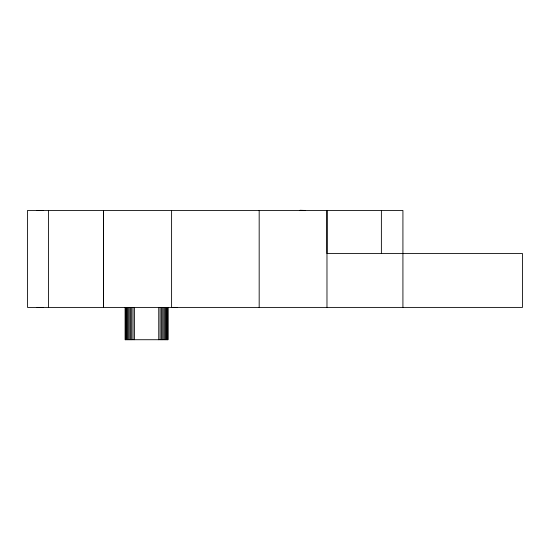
<?xml version="1.0" encoding="UTF-8"?>
<svg xmlns="http://www.w3.org/2000/svg" width="550" height="550" viewBox="0 0 550 550"><rect width="100%" height="100%" fill="white"/><g stroke="black" fill="none" stroke-linecap="round" stroke-linejoin="round"><path stroke-width="0.82" d="M326.982 307.402L326.975 210.458L326.982 253.543L522.5 253.543L522.5 307.402L37.091 307.409M402.923 307.402L402.923 210.458L37.077 210.458M300.046 210.279L305.436 210.458M43.251 210.471L27.5 210.464L27.507 307.409L43.251 307.409M177.512 307.409L171.6 307.402L171.6 210.458M381.377 210.458L381.384 253.543M259.174 210.458L259.181 307.402M168.025 307.402L168.025 339.721L125.118 339.721L125.118 307.402M167.75 307.402L167.75 339.721M167.296 307.402L167.296 339.714M166.671 307.402L166.671 339.714M165.887 307.402L165.887 339.714M164.959 307.402L164.959 339.714M163.9 307.402L163.9 339.714M162.731 307.402L162.731 339.714M161.466 307.402L161.466 339.714M160.132 307.402L160.132 339.714M158.751 307.402L158.751 339.714M134.392 307.402L134.392 339.721M133.011 307.402L133.011 339.721M131.677 307.402L131.677 339.721M130.412 307.402L130.412 339.721M129.243 307.402L129.243 339.721M128.178 307.402L128.184 339.721M127.249 307.402L127.249 339.721M126.466 307.402L126.473 339.721M125.847 307.402L125.847 339.721M125.393 307.402L125.393 339.721M48.531 210.458L48.531 307.409M103.448 210.458L103.448 307.409L103.448 210.464"/></g></svg>
